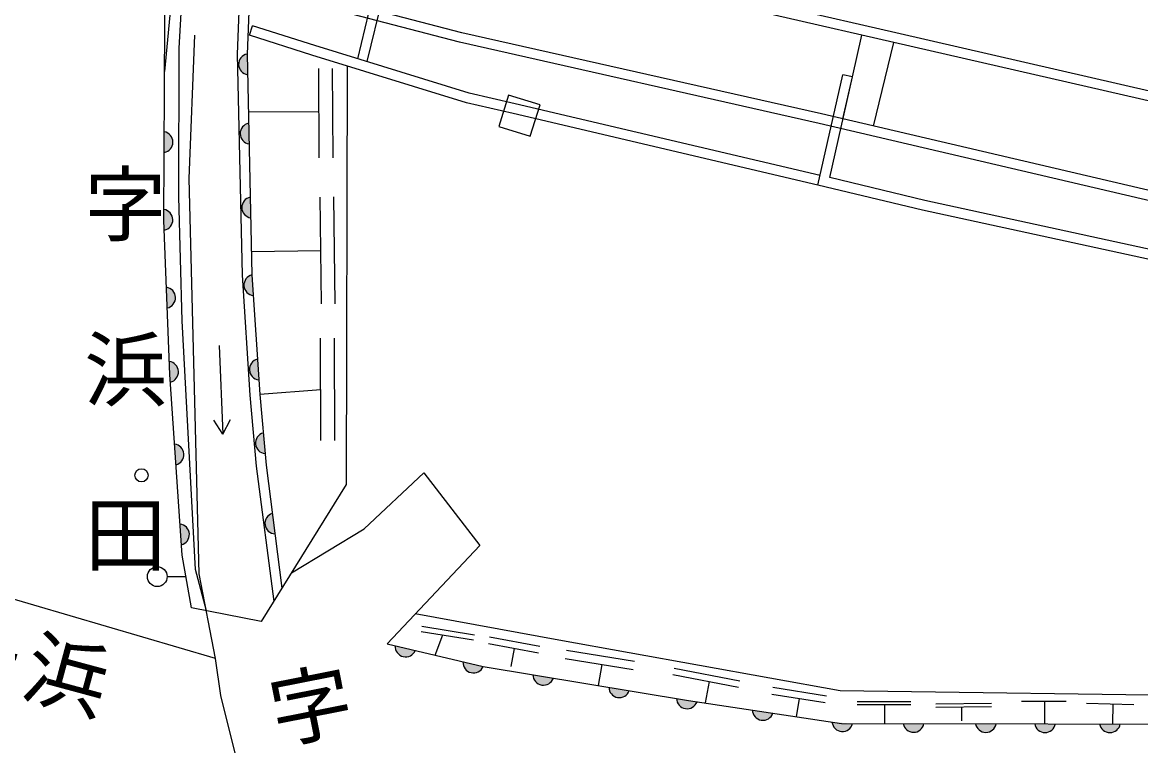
# Model space of a CAD drawing. Units: millimetres at full size, sheet at 1:1000; details may follow other scales. Extents: x -26383562 to 680000, y -222580654 to 380000.
# Drawn here: x 152396 to 186294, y 242433 to 264361 of the extents above; entities that cross this region are included whole.
import ezdxf
from ezdxf.enums import TextEntityAlignment as Align

# ---------------------------------------------------------------- set-up
doc = ezdxf.new("R2010")
doc.units = ezdxf.units.MM
doc.header["$LTSCALE"] = 1000
for name, color, linetype, lineweight in [('M-BGD', 7, 'Continuous', 25), ('M-BMK-ROW', 30, 'Continuous', 25), ('M-STR-STR3', 7, 'Continuous', 25)]:
    doc.layers.add(name, color=color, linetype=linetype, lineweight=lineweight)
doc.layers.add('M-BMK-HTXT', color=7, linetype='Continuous')
doc.styles.add('@ＭＳ ゴシック', font='')
doc.styles.add('ＭＳ ゴシック', font='')
doc.styles.get('@ＭＳ ゴシック').set_extended_font_data('@MS Gothic')
doc.styles.get('ＭＳ ゴシック').set_extended_font_data('MS Gothic')

msp = doc.modelspace()

# ---------------------------------------------------------------- hatches: boundary and pattern name
at = {"layer": 'M-BGD'}
for points in [[(159222, 262773), (159208, 263399, 0.84072)], [(156699, 261044), (156696, 260418, 0.84072)], [(159268, 260676), (159254, 261301, 0.84072)], [(159318, 258435), (159304, 259061, 0.84072)], [(156688, 258687), (156699, 258062, 0.84072)], [(159396, 256080), (159356, 256705, 0.84072)], [(156764, 256329), (156788, 255704, 0.84072)], [(156847, 254078), (156880, 253453, 0.84072)], [(159562, 253525), (159521, 254150, 0.84072)], [(159753, 251287), (159696, 251910, 0.84072)], [(157008, 251574), (157051, 250950, 0.84072)], [(160053, 248854), (159973, 249475, 0.84072)], [(157174, 249147), (157217, 248523, 0.84072)], [(164306, 245316), (163697, 245461, 0.84072)], [(166361, 244830), (165752, 244974, 0.84072)], [(168492, 244479), (167874, 244581, 0.84072)], [(170792, 244101), (170175, 244202, 0.84072)], [(172847, 243765), (172229, 243865, 0.84072)], [(175145, 243419), (174526, 243513, 0.84072)], [(177563, 243101), (176939, 243148, 0.84072)], [(179724, 243100), (179098, 243101, 0.84072)], [(181915, 243097), (181289, 243098, 0.84072)], [(183708, 243094), (183083, 243095, 0.84072)], [(185677, 243090), (185051, 243091, 0.84072)]]:
    msp.add_hatch(color=256, dxfattribs=at).paths.add_polyline_path(points)

# ---------------------------------------------------------------- linework, layer by layer
for p, q in [((163266, 266225), (162554, 263259)), ((163558, 266155), (162841, 263170)), ((159279, 263968), (159370, 264255)), ((161396, 260255), (161378, 262960)), ((161819, 260258), (161801, 262963)), ((177557, 262707), (177264, 262772)), ((159247, 261645), (161386, 261660)), ((161461, 255824), (161424, 259064)), ((161874, 255829), (161838, 259069)), ((159340, 257411), (161442, 257444)), ((161447, 251683), (161437, 254787)), ((161865, 251684), (161856, 254788)), ((159590, 253086), (161442, 253235)), ((158474, 251872), (158708, 252320)), ((156785, 247556), (157356, 247556)), ((164481, 245898), (166074, 245642)), ((164506, 246054), (166099, 245797)), ((164906, 245174), (165139, 245792)), ((166523, 245529), (168046, 245246)), ((166559, 245727), (168083, 245444)), ((167217, 244836), (167319, 245382)), ((168892, 245332), (170950, 244990)), ((168850, 245079), (170908, 244737)), ((169862, 244254), (169968, 244893)), ((172155, 244786), (174143, 244402)), ((172117, 244594), (174106, 244209)), ((173103, 243728), (173229, 244379)), ((175149, 244203), (176769, 243947)), ((175117, 243998), (176736, 243742)), ((175863, 243310), (175951, 243866)), ((177701, 243770), (179326, 243770)), ((182685, 243786), (184032, 243780)), ((183388, 243094), (183391, 243783)), ((177701, 243683), (179326, 243683)), ((178540, 243102), (178540, 243683)), ((180087, 243700), (181770, 243722)), ((180088, 243598), (181772, 243619)), ((180877, 243181), (180871, 243608)), ((184649, 243716), (186092, 243679)), ((185450, 243091), (185465, 243695))]:
    msp.add_line(p, q, dxfattribs=at)
for points in [[(162243, 263041), (162214, 250351), (159633, 246193), (157526, 246614), (157238, 248210), (156864, 253690), (156688, 258356), (156712, 264417), (156685, 267184), (156758, 267846), (156925, 268309)], [(157973, 246525), (157642, 247769), (157240, 255317), (157139, 259075), (157154, 263583), (157263, 265542), (157380, 267516), (157555, 268161)], [(159265, 267953), (159021, 266263), (158908, 263401), (159056, 256692), (159292, 253054), (159487, 250901), (160014, 246807)], [(159562, 267910), (159320, 266236), (159208, 263399), (159356, 256705), (159591, 253077), (159785, 250934), (160265, 247211)], [(157073, 267787), (156942, 265341), (156706, 262876)], [(176582, 259722), (167338, 261889), (165941, 262214), (161261, 263658), (159370, 264255)], [(176513, 259430), (167270, 261597), (165863, 261924), (161172, 263371), (159279, 263968)], [(189490, 256534), (179681, 258671), (176513, 259430), (177264, 262772)], [(189554, 256827), (179748, 258964), (176871, 259653), (177557, 262707)], [(158360, 254565), (158474, 251872), (158203, 252299)], [(160552, 247673), (162760, 249008), (164561, 250702), (166266, 248502), (163452, 245519), (166361, 244830), (172588, 243806), (177227, 243104), (189746, 243084), (201917, 243084)], [(201917, 243618), (188731, 243934), (177183, 244091), (168659, 245635), (164306, 246424)]]:
    msp.add_lwpolyline(points, dxfattribs=at)
msp.add_lwpolyline([(166838, 261202), (167793, 260906), (168089, 261861), (167134, 262157)], close=True, dxfattribs=at)
for centre, radius in [((156009, 250630), 200), ((156485, 247556), 300)]:
    msp.add_circle(centre, radius, dxfattribs=at)
for centre, start, end in [((159270, 263087), 101.1537, 261.3715), ((156643, 260731), 279.6574, 79.8751), ((159316, 260990), 101.1537, 261.3715), ((159365, 258749), 101.1537, 261.3715), ((156639, 258374), 280.8961, 81.1139), ((159430, 256396), 103.6011, 263.8188), ((156721, 256014), 282.0512, 82.269), ((156809, 253763), 282.8621, 83.0798), ((159596, 253841), 103.6011, 263.8188), ((159779, 251604), 105.0587, 265.2764), ((156975, 251258), 283.8037, 84.0214), ((160067, 249172), 107.2387, 267.4564), ((157141, 248831), 283.8037, 84.0214), ((164015, 245442), 176.5636, 336.7813), ((166069, 244955), 176.5636, 336.7813), ((168192, 244584), 180.551, 340.7688), ((170492, 244206), 180.551, 340.7688), ((172546, 243869), 180.7598, 340.9776), ((174844, 243520), 181.2952, 341.5129), ((177255, 243179), 185.6279, 345.8457), ((179411, 243155), 189.7963, 350.014), ((181602, 243152), 189.7963, 350.014), ((183396, 243149), 189.7963, 350.014), ((185364, 243145), 189.7963, 350.014)]:
    msp.add_arc(centre, 318, start, end, dxfattribs=at)
at = {"layer": 'M-BMK-ROW'}
msp.add_line((158250, 245074), (144848, 249016), dxfattribs=at)
msp.add_lwpolyline([(160929, 234597), (158860, 242165), (158410, 243955), (158250, 245074), (157758, 247646), (157624, 252866), (157450, 259631), (157624, 263974)], dxfattribs=at)
at = {"layer": 'M-STR-STR3'}
msp.add_line((178201, 261217), (178810, 263748), dxfattribs=at)
for points in [[(211588, 253528), (197838, 256741), (188581, 258786), (176616, 261588), (165714, 264048), (159233, 265746), (148000, 268670), (138894, 271052), (129987, 273436), (114499, 277530), (112162, 278045), (106943, 279142), (98793, 280795), (83328, 283854), (77362, 287331)], [(211594, 253219), (197772, 256449), (188514, 258494), (176549, 261295), (165643, 263756), (159158, 265456), (147925, 268380), (138817, 270762), (129909, 273146), (114429, 277238), (112099, 277752), (106882, 278849), (98734, 280501), (83221, 283570), (77211, 287072)], [(209896, 256792), (193578, 260592), (190609, 261350), (178877, 264041), (175612, 264789), (166950, 266781), (159718, 268585), (151064, 270563)], [(209828, 256500), (193507, 260301), (190538, 261058), (178810, 263748), (175545, 264497), (166880, 266489), (159648, 268293), (150997, 270271)], [(177271, 261434), (177557, 262707), (177847, 263969)]]:
    msp.add_lwpolyline(points, dxfattribs=at)

# ---------------------------------------------------------------- texts
at = {"layer": 'M-BMK-HTXT'}
for s, rotation, style, p in [('字\u3000浜\u3000田', 270, '@ＭＳ ゴシック', (154023, 260118)), ('字下恋ヶ浜', 344.882, 'ＭＳ ゴシック', (142503, 246083)), ('字\u3000乗\u3000越', 281.184, '@ＭＳ ゴシック', (159422, 244613))]:
    msp.add_text(s, height=1833, rotation=rotation, dxfattribs=dict(at, style=style)).set_placement(p, align=Align.BOTTOM_LEFT)

doc.saveas('drawing.dxf')
